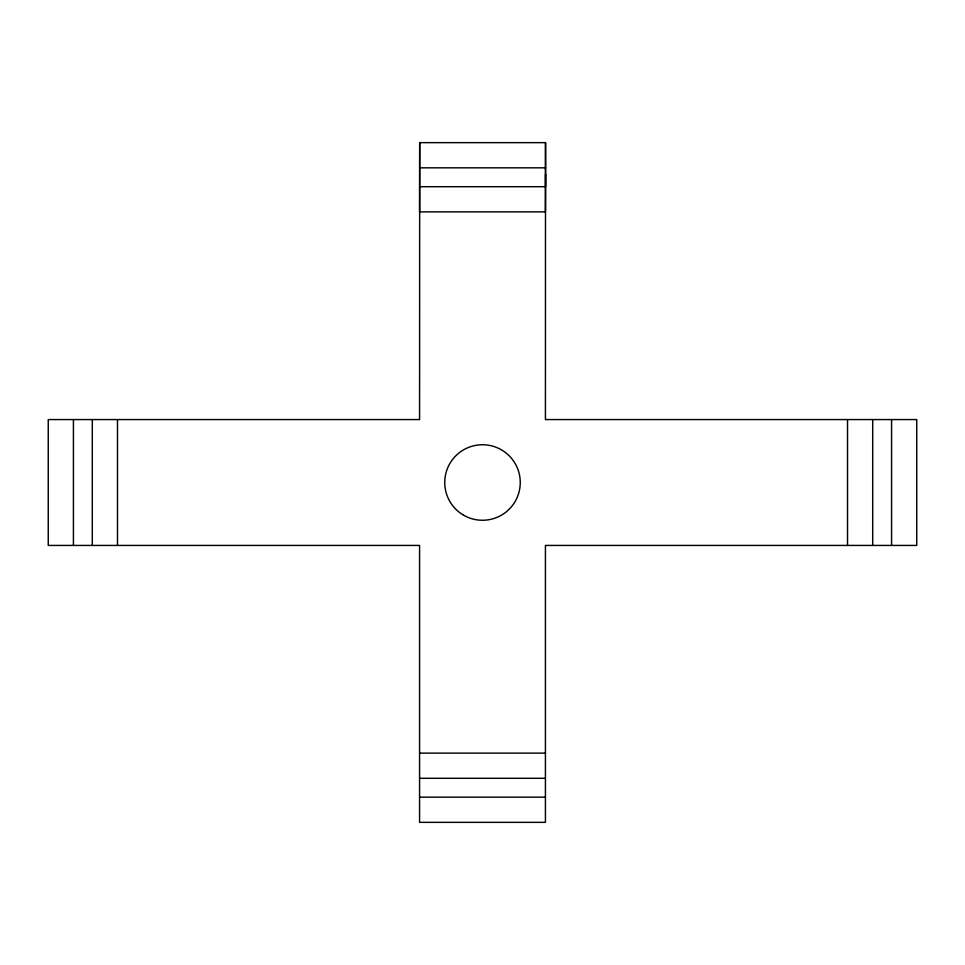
<?xml version="1.0" encoding="UTF-8"?>
<svg xmlns="http://www.w3.org/2000/svg" width="965" height="965" viewBox="0 0 965 965"><rect width="100%" height="100%" fill="white"/><g stroke="black" fill="none" stroke-linecap="round" stroke-linejoin="round"><path stroke-width="1.45" d="M419.691 142.651L419.57 419.57L48.25 419.57L48.25 545.43L419.57 545.43L419.57 822.349L545.43 822.349L545.43 545.43L916.75 545.43L916.75 419.57L545.43 419.57L545.502 142.651L419.691 142.651L419.57 211.878L545.442 211.878L545.563 174.122M419.703 167.826L545.563 167.826M419.703 186.703L545.563 186.703L545.563 142.651M419.57 753.122L545.43 753.122M419.57 778.297L545.43 778.297M419.57 797.174L545.43 797.174M891.576 419.57L891.576 545.43M872.698 419.57L872.698 545.43M847.523 419.57L847.523 545.43M117.477 419.57L117.477 545.43M92.302 419.57L92.302 545.43M73.424 419.57L73.424 545.43M463.622 515.201A37.756 37.756 0 0 0 520.256 482.5A37.756 37.756 0 0 0 463.622 449.799A37.756 37.756 0 0 0 463.622 515.201"/></g></svg>
